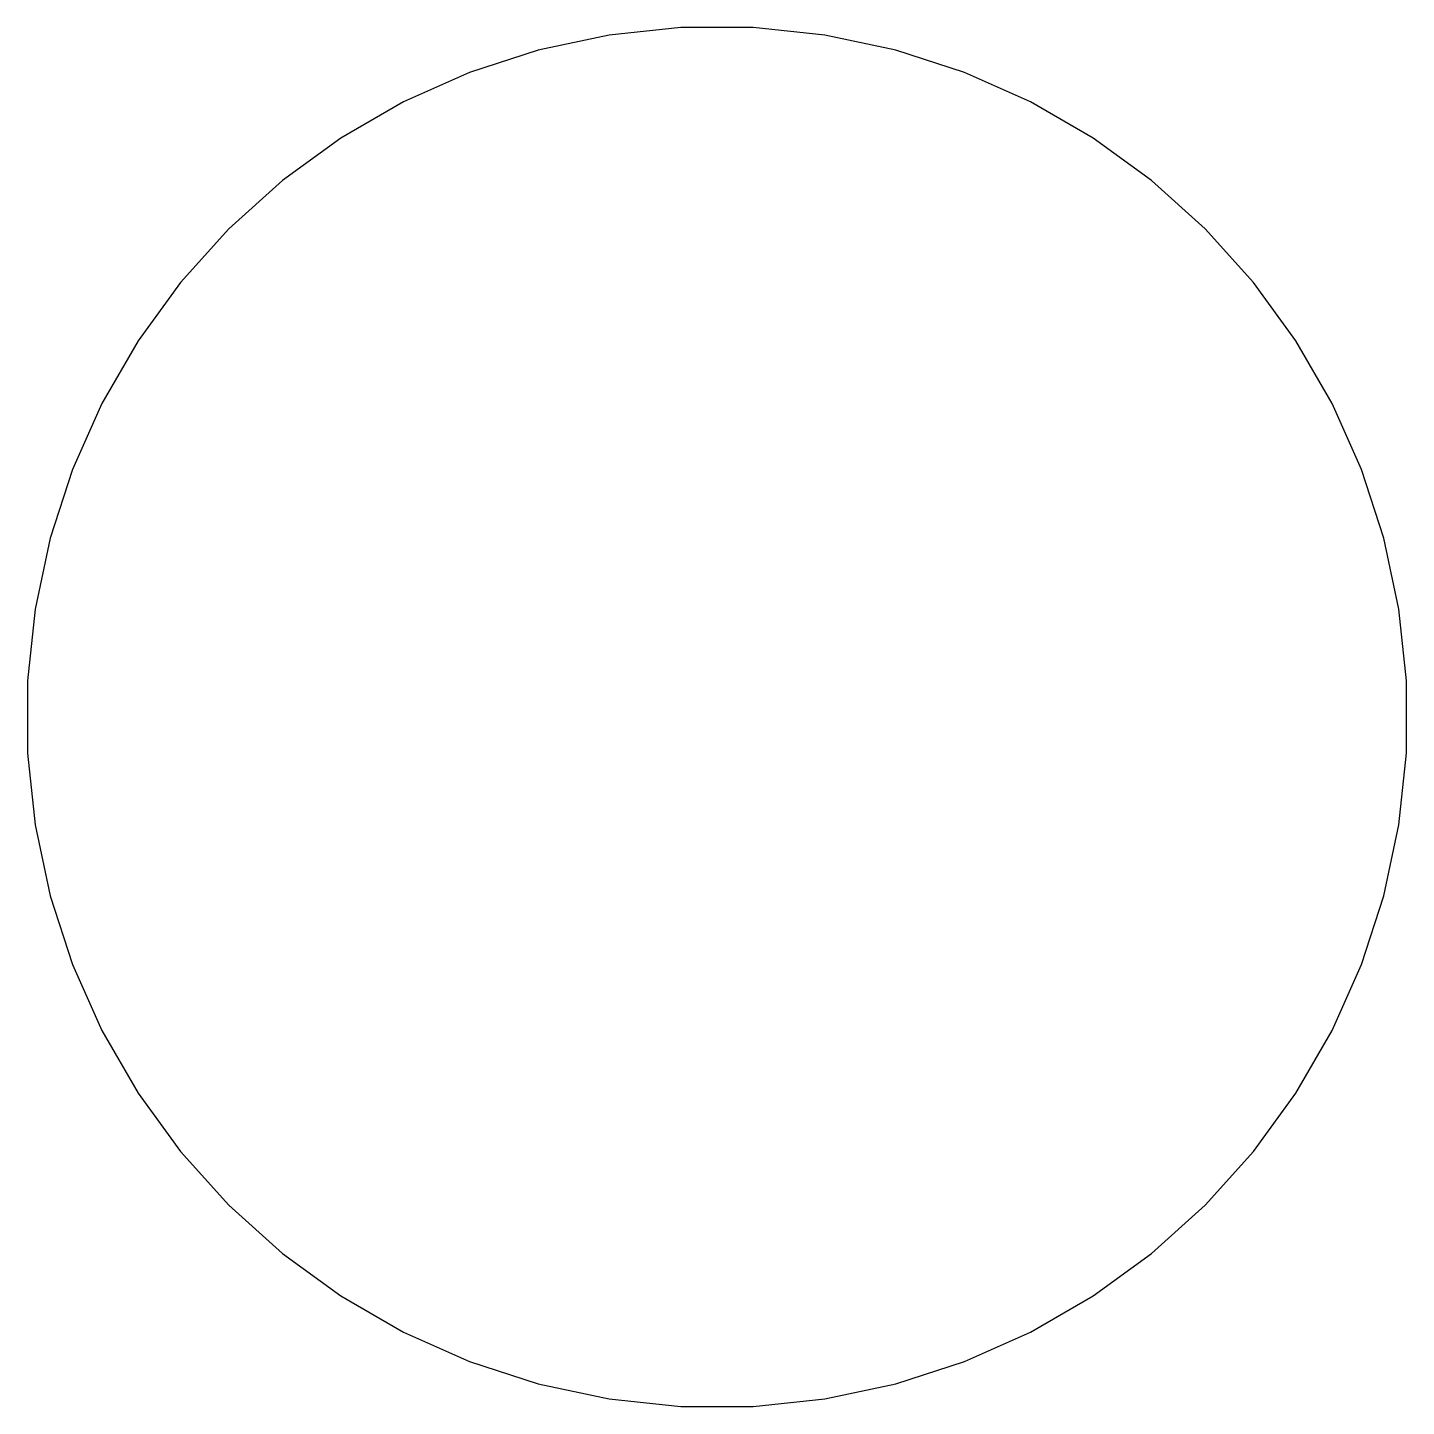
# Model space of a CAD drawing. Header units: metres. Extents: x -13 to 13, y -13 to 13.
import ezdxf

# ---------------------------------------------------------------- set-up
doc = ezdxf.new("R2010")
doc.units = ezdxf.units.M

msp = doc.modelspace()

# ---------------------------------------------------------------- linework, layer by layer
for p, q in [((-0.680367, 12.9822), (-2.03365, 12.8399)), ((0.680367, 12.9822), (-0.680367, 12.9822)), ((2.03365, 12.8399), (0.680367, 12.9822)), ((-2.03365, 12.8399), (-3.36465, 12.557)), ((3.36465, 12.557), (2.03365, 12.8399)), ((-3.36465, 12.557), (-4.65878, 12.1365)), ((4.65878, 12.1365), (3.36465, 12.557)), ((-4.65878, 12.1365), (-5.90188, 11.5831)), ((5.90188, 11.5831), (4.65878, 12.1365)), ((-5.90188, 11.5831), (-7.08031, 10.9027)), ((7.08031, 10.9027), (5.90188, 11.5831)), ((-7.08031, 10.9027), (-8.18117, 10.1029)), ((8.18117, 10.1029), (7.08031, 10.9027)), ((-8.18117, 10.1029), (-9.19239, 9.19239)), ((9.19239, 9.19239), (8.18117, 10.1029)), ((-9.19239, 9.19239), (-10.1029, 8.18117)), ((10.1029, 8.18117), (9.19239, 9.19239)), ((-10.1029, 8.18117), (-10.9027, 7.08031)), ((10.9027, 7.08031), (10.1029, 8.18117)), ((-10.9027, 7.08031), (-11.5831, 5.90188)), ((11.5831, 5.90188), (10.9027, 7.08031)), ((-11.5831, 5.90188), (-12.1365, 4.65878)), ((12.1365, 4.65878), (11.5831, 5.90188)), ((-12.1365, 4.65878), (-12.557, 3.36465)), ((12.557, 3.36465), (12.1365, 4.65878)), ((-12.557, 3.36465), (-12.8399, 2.03365)), ((12.8399, 2.03365), (12.557, 3.36465)), ((-12.8399, 2.03365), (-12.9822, 0.680367)), ((12.9822, 0.680367), (12.8399, 2.03365)), ((-12.9822, 0.680367), (-12.9822, -0.680367)), ((12.9822, -0.680367), (12.9822, 0.680367)), ((-12.9822, -0.680367), (-12.8399, -2.03365)), ((12.8399, -2.03365), (12.9822, -0.680367)), ((-12.8399, -2.03365), (-12.557, -3.36465)), ((12.557, -3.36465), (12.8399, -2.03365)), ((-12.557, -3.36465), (-12.1365, -4.65878)), ((12.1365, -4.65878), (12.557, -3.36465)), ((-12.1365, -4.65878), (-11.5831, -5.90188)), ((11.5831, -5.90188), (12.1365, -4.65878)), ((-11.5831, -5.90188), (-10.9027, -7.08031)), ((10.9027, -7.08031), (11.5831, -5.90188)), ((-10.9027, -7.08031), (-10.1029, -8.18117)), ((10.1029, -8.18117), (10.9027, -7.08031)), ((-10.1029, -8.18117), (-9.19239, -9.19239)), ((9.19239, -9.19239), (10.1029, -8.18117)), ((-9.19239, -9.19239), (-8.18117, -10.1029)), ((8.18117, -10.1029), (9.19239, -9.19239)), ((-8.18117, -10.1029), (-7.08031, -10.9027)), ((7.08031, -10.9027), (8.18117, -10.1029)), ((-7.08031, -10.9027), (-5.90188, -11.5831)), ((5.90188, -11.5831), (7.08031, -10.9027)), ((-5.90188, -11.5831), (-4.65878, -12.1365)), ((4.65878, -12.1365), (5.90188, -11.5831)), ((-4.65878, -12.1365), (-3.36465, -12.557)), ((3.36465, -12.557), (4.65878, -12.1365)), ((-3.36465, -12.557), (-2.03365, -12.8399)), ((2.03365, -12.8399), (3.36465, -12.557)), ((-2.03365, -12.8399), (-0.680367, -12.9822)), ((0.680367, -12.9822), (2.03365, -12.8399)), ((-0.680367, -12.9822), (0.680367, -12.9822))]:
    msp.add_line(p, q)

doc.saveas('drawing.dxf')
